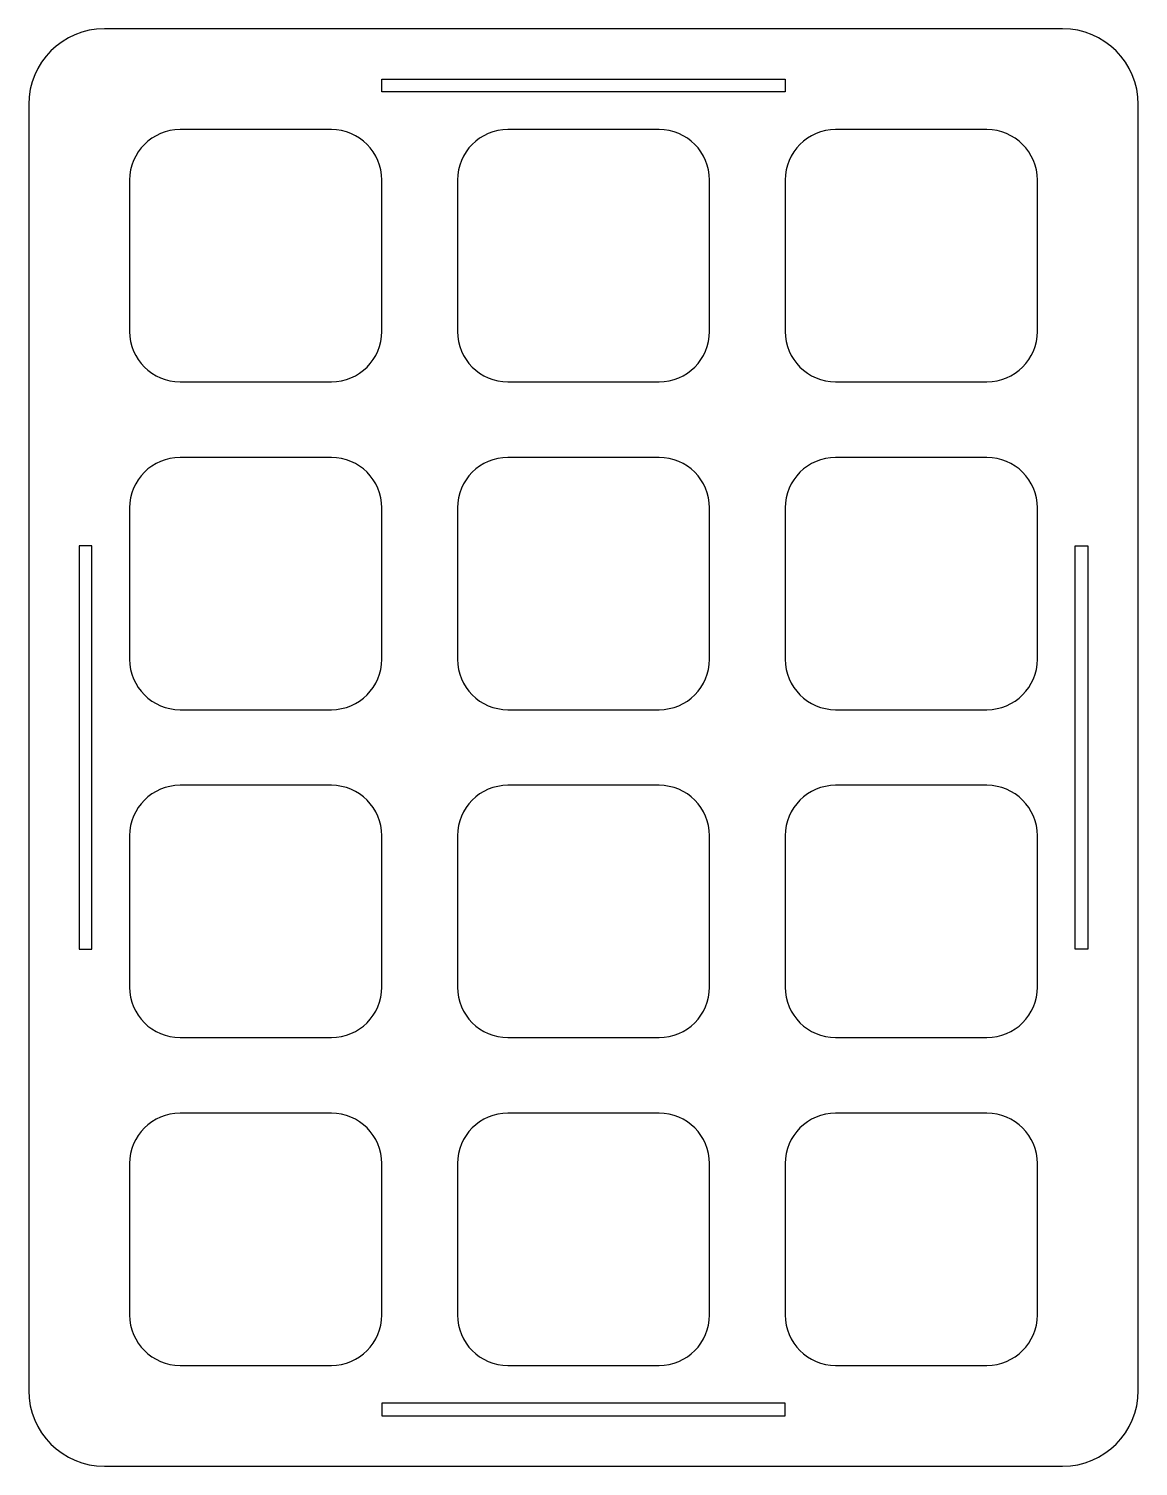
# Model space of a CAD drawing. Extents: x -70 to 70, y -90 to 90.
import ezdxf

# ---------------------------------------------------------------- set-up
doc = ezdxf.new("R2010")
doc.units = 0
doc.header["$MEASUREMENT"] = 0
doc.layers.add('0_FRAME_1', color=7, linetype='Continuous')

msp = doc.modelspace()

# ---------------------------------------------------------------- linework, layer by layer
at = {"layer": '0_FRAME_1', "color": 7, "linetype": 'Continuous', "lineweight": 25}
for p, q in [((60.325, 90.4875), (-60.325, 90.4875)), ((-25.4, 82.55), (-25.4, 84.1375)), ((-25.4, 84.1375), (25.4, 84.1375)), ((25.4, 84.1375), (25.4, 82.55)), ((25.4, 82.55), (-25.4, 82.55)), ((-69.85, 80.9625), (-69.85, -80.9625)), ((69.85, -80.9625), (69.85, 80.9625)), ((-31.75, 77.7875), (-50.8, 77.7875)), ((9.525, 77.7875), (-9.525, 77.7875)), ((50.8, 77.7875), (31.75, 77.7875)), ((-57.15, 71.4375), (-57.15, 52.3875)), ((-25.4, 52.3875), (-25.4, 71.4375)), ((-15.875, 71.4375), (-15.875, 52.3875)), ((15.875, 52.3875), (15.875, 71.4375)), ((25.4, 71.4375), (25.4, 52.3875)), ((57.15, 52.3875), (57.15, 71.4375)), ((-50.8, 46.0375), (-31.75, 46.0375)), ((-9.525, 46.0375), (9.525, 46.0375)), ((31.75, 46.0375), (50.8, 46.0375)), ((-31.75, 36.5125), (-50.8, 36.5125)), ((9.525, 36.5125), (-9.525, 36.5125)), ((50.8, 36.5125), (31.75, 36.5125)), ((-57.15, 30.1625), (-57.15, 11.1125)), ((-25.4, 11.1125), (-25.4, 30.1625)), ((-15.875, 30.1625), (-15.875, 11.1125)), ((15.875, 11.1125), (15.875, 30.1625)), ((25.4, 30.1625), (25.4, 11.1125)), ((57.15, 11.1125), (57.15, 30.1625)), ((-61.9125, 25.4), (-63.5, 25.4)), ((-63.5, 25.4), (-63.5, -25.4)), ((-61.9125, -25.4), (-61.9125, 25.4)), ((61.9125, 25.4), (63.5, 25.4)), ((61.9125, -25.4), (61.9125, 25.4)), ((63.5, 25.4), (63.5, -25.4)), ((-50.8, 4.7625), (-31.75, 4.7625)), ((-9.525, 4.7625), (9.525, 4.7625)), ((31.75, 4.7625), (50.8, 4.7625)), ((-31.75, -4.7625), (-50.8, -4.7625)), ((9.525, -4.7625), (-9.525, -4.7625)), ((50.8, -4.7625), (31.75, -4.7625)), ((-57.15, -11.1125), (-57.15, -30.1625)), ((-25.4, -30.1625), (-25.4, -11.1125)), ((-15.875, -11.1125), (-15.875, -30.1625)), ((15.875, -30.1625), (15.875, -11.1125)), ((25.4, -11.1125), (25.4, -30.1625)), ((57.15, -30.1625), (57.15, -11.1125)), ((-63.5, -25.4), (-61.9125, -25.4)), ((63.5, -25.4), (61.9125, -25.4)), ((-50.8, -36.5125), (-31.75, -36.5125)), ((-9.525, -36.5125), (9.525, -36.5125)), ((31.75, -36.5125), (50.8, -36.5125)), ((-31.75, -46.0375), (-50.8, -46.0375)), ((9.525, -46.0375), (-9.525, -46.0375)), ((50.8, -46.0375), (31.75, -46.0375)), ((-57.15, -52.3875), (-57.15, -71.4375)), ((-25.4, -71.4375), (-25.4, -52.3875)), ((-15.875, -52.3875), (-15.875, -71.4375)), ((15.875, -71.4375), (15.875, -52.3875)), ((25.4, -52.3875), (25.4, -71.4375)), ((57.15, -71.4375), (57.15, -52.3875)), ((-50.8, -77.7875), (-31.75, -77.7875)), ((-9.525, -77.7875), (9.525, -77.7875)), ((31.75, -77.7875), (50.8, -77.7875)), ((-25.4, -82.55), (-25.4, -84.1375)), ((25.4, -82.55), (-25.4, -82.55)), ((25.4, -84.1375), (25.4, -82.55)), ((-25.4, -84.1375), (25.4, -84.1375)), ((-60.325, -90.4875), (60.325, -90.4875))]:
    msp.add_line(p, q, dxfattribs=at)
for centre, radius, start, end in [((-60.325, 80.9625), 9.525, 90, 180), ((60.325, 80.9625), 9.525, 0, 90), ((-50.8, 71.4375), 6.35, 90, 180), ((-31.75, 71.4375), 6.35, 0, 90), ((-9.525, 71.4375), 6.35, 90, 180), ((9.525, 71.4375), 6.35, 0, 90), ((31.75, 71.4375), 6.35, 90, 180), ((50.8, 71.4375), 6.35, 0, 90), ((-50.8, 52.3875), 6.35, 180, -90), ((-31.75, 52.3875), 6.35, -90, 0), ((-9.525, 52.3875), 6.35, 180, -90), ((9.525, 52.3875), 6.35, -90, 0), ((31.75, 52.3875), 6.35, 180, -90), ((50.8, 52.3875), 6.35, -90, 0), ((-50.8, 30.1625), 6.35, 90, 180), ((-31.75, 30.1625), 6.35, 0, 90), ((-9.525, 30.1625), 6.35, 90, 180), ((9.525, 30.1625), 6.35, 0, 90), ((31.75, 30.1625), 6.35, 90, 180), ((50.8, 30.1625), 6.35, 0, 90), ((-50.8, 11.1125), 6.35, 180, -90), ((-31.75, 11.1125), 6.35, -90, 0), ((-9.525, 11.1125), 6.35, 180, -90), ((9.525, 11.1125), 6.35, -90, 0), ((31.75, 11.1125), 6.35, 180, -90), ((50.8, 11.1125), 6.35, -90, 0), ((-50.8, -11.1125), 6.35, 90, 180), ((-31.75, -11.1125), 6.35, 0, 90), ((-9.525, -11.1125), 6.35, 90, 180), ((9.525, -11.1125), 6.35, 0, 90), ((31.75, -11.1125), 6.35, 90, 180), ((50.8, -11.1125), 6.35, 0, 90), ((-50.8, -30.1625), 6.35, 180, -90), ((-31.75, -30.1625), 6.35, -90, 0), ((-9.525, -30.1625), 6.35, 180, -90), ((9.525, -30.1625), 6.35, -90, 0), ((31.75, -30.1625), 6.35, 180, -90), ((50.8, -30.1625), 6.35, -90, 0), ((-50.8, -52.3875), 6.35, 90, 180), ((-31.75, -52.3875), 6.35, 0, 90), ((-9.525, -52.3875), 6.35, 90, 180), ((9.525, -52.3875), 6.35, 0, 90), ((31.75, -52.3875), 6.35, 90, 180), ((50.8, -52.3875), 6.35, 0, 90), ((-50.8, -71.4375), 6.35, 180, -90), ((-31.75, -71.4375), 6.35, -90, 0), ((-9.525, -71.4375), 6.35, 180, -90), ((9.525, -71.4375), 6.35, -90, 0), ((31.75, -71.4375), 6.35, 180, -90), ((50.8, -71.4375), 6.35, -90, 0), ((-60.325, -80.9625), 9.525, 180, -90), ((60.325, -80.9625), 9.525, -90, 0)]:
    msp.add_arc(centre, radius, start, end, dxfattribs=at)

doc.saveas('drawing.dxf')
